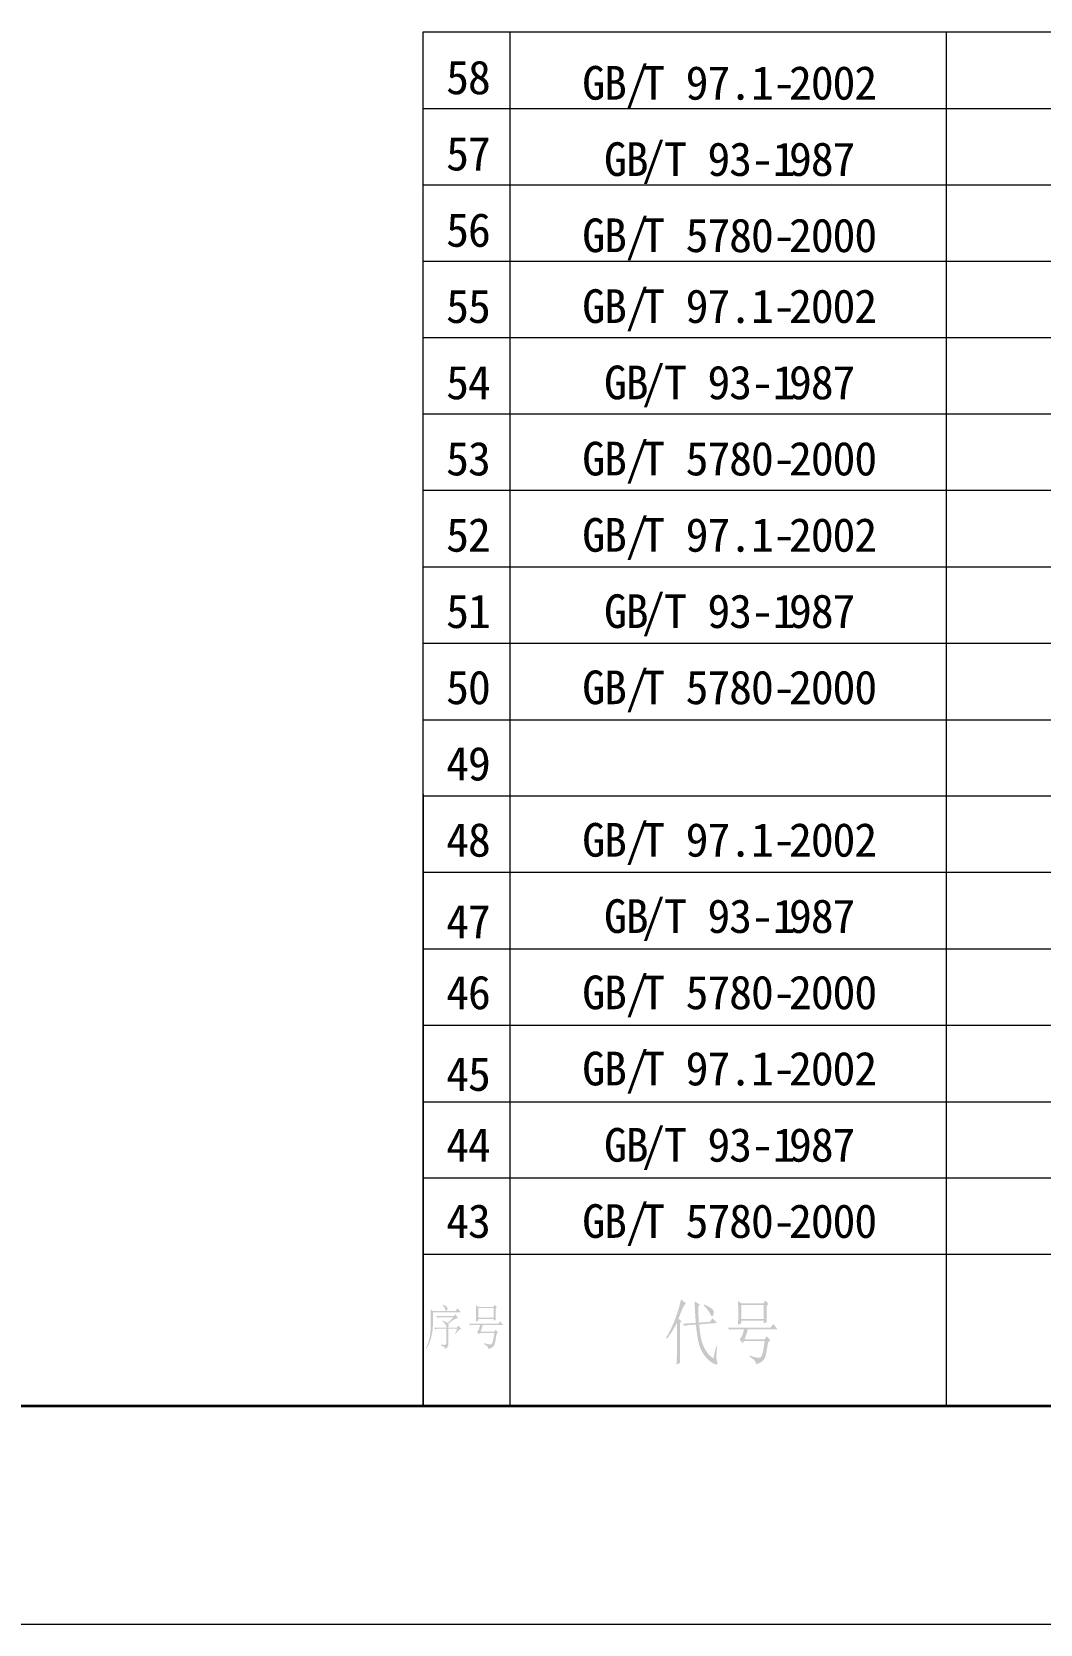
# Model space of a CAD drawing. Header units: millimetres. Extents: x -594 to 6367, y -2099 to 456.
# Drawn here: x 178.6 to 271.1, y -420.5 to -274.6 of the extents above; entities that cross this region are included whole.
import ezdxf

# ---------------------------------------------------------------- set-up
doc = ezdxf.new("R2010")
doc.units = ezdxf.units.MM
doc.layers.get('0').update_dxf_attribs({"lineweight": 35})
doc.layers.add('粗实线层', color=7, linetype='Continuous', lineweight=35)
doc.layers.add('细实线层', color=7, linetype='Continuous', lineweight=18)
doc.styles.get("Standard").update_dxf_attribs({"font": 'txt.shx'})

# ---------------------------------------------------------------- blocks, each defined once
blk = doc.blocks.new('$CAXA_FRAME_13B17AC1$')
at = {"layer": '粗实线层'}
blk.add_line((-574.5, -400.5), (574.5, -400.5), dxfattribs=at)
at = {"layer": '细实线层'}
blk.add_line((-594.5, -420.5), (594.5, -420.5), dxfattribs=at)

msp = doc.modelspace()

# ---------------------------------------------------------------- hatches: boundary and pattern name
h = msp.add_hatch(color=0)
h.paths.add_polyline_path([(241.12, -396.15), (241.38, -395.03), (241.46, -395.03), (241.43, -395.43), (241.41, -395.74), (241.4, -395.98), (241.41, -396.14), (241.45, -396.38), (241.5, -396.58), (241.51, -396.66), (241.47, -396.7), (241.4, -396.71), (241.28, -396.68), (241.13, -396.62), (240.97, -396.52), (240.79, -396.39), (240.6, -396.22), (240.41, -396.01), (240.23, -395.78), (240.07, -395.51), (239.93, -395.21), (239.87, -395.04), (239.81, -394.84), (239.75, -394.61), (239.7, -394.35), (239.65, -394.07), (239.61, -393.76), (239.56, -393.42), (239.53, -393.05), (238.69, -393.11), (238.51, -393.18), (238.3, -392.97), (239.51, -392.9), (239.47, -392.32), (239.44, -391.84), (239.42, -391.4), (239.41, -390.92), (239.89, -391.23), (239.74, -391.41), (239.74, -391.87), (239.76, -392.27), (239.77, -392.6), (239.79, -392.87), (240.79, -392.8), (241.05, -392.47), (241.46, -392.9), (239.82, -393.03), (239.89, -393.73), (239.99, -394.32), (240.13, -394.81), (240.3, -395.2), (240.49, -395.51), (240.68, -395.77), (240.9, -395.98)])
h.paths.add_polyline_path([(240.24, -391.3), (240.26, -391.2), (240.6, -391.36), (240.86, -391.51), (241.04, -391.64), (241.13, -391.76), (241.17, -391.99), (241.1, -392.21), (241.04, -392.28), (240.98, -392.28), (240.91, -392.22), (240.84, -392.08), (240.74, -391.9), (240.61, -391.71), (240.45, -391.52)])
h.paths.add_polyline_path([(238.06, -392.93), (238.06, -395.66), (238.06, -396.09), (238.08, -396.55), (237.76, -396.73), (237.77, -396.43), (237.77, -396.15), (237.78, -395.9), (237.78, -395.69), (237.78, -392.9), (237.54, -393.35), (237.3, -393.75), (237.06, -394.09), (236.84, -394.37), (236.77, -394.29), (237.03, -393.85), (237.27, -393.37), (237.51, -392.84), (237.74, -392.23), (237.96, -391.54), (238.16, -390.74), (238.61, -391.1), (238.53, -391.18), (238.44, -391.3), (238.36, -391.46), (238.26, -391.67), (238.08, -392.12), (237.92, -392.52), (238.2, -392.75)])
h = msp.add_hatch(color=0)
h.paths.add_polyline_path([(246.01, -391.33), (246.01, -391.85), (246.02, -392.27), (246.02, -392.59), (246.03, -392.8), (245.73, -392.95), (245.73, -392.7), (243.69, -392.7), (243.69, -392.93), (243.39, -393.05), (243.4, -392.53), (243.41, -391.98), (243.39, -390.9), (243.69, -391.1), (245.71, -391.1), (245.89, -390.84), (246.17, -391.15)])
h.paths.add_polyline_path([(243.69, -391.25), (243.69, -392.54), (245.73, -392.54), (245.73, -391.25)])
h.paths.add_polyline_path([(246.14, -394.67), (246.09, -394.99), (246.04, -395.26), (246, -395.51), (245.96, -395.71), (245.92, -395.89), (245.88, -396.02), (245.84, -396.13), (245.81, -396.19), (245.66, -396.36), (245.52, -396.48), (245.33, -396.58), (245.05, -396.68), (245, -396.49), (244.88, -396.31), (244.69, -396.15), (244.43, -395.99), (244.45, -395.89), (244.79, -396.01), (245.07, -396.07), (245.28, -396.09), (245.43, -396.06), (245.49, -396.01), (245.55, -395.92), (245.6, -395.79), (245.65, -395.63), (245.7, -395.42), (245.74, -395.17), (245.79, -394.88), (245.83, -394.55), (243.96, -394.55), (243.78, -394.75), (243.53, -394.39), (243.66, -394.26), (243.76, -394.07), (243.85, -393.81), (243.94, -393.48), (242.77, -393.48), (242.6, -393.53), (242.43, -393.33), (246.36, -393.33), (246.63, -393), (246.99, -393.48), (244.29, -393.48), (244, -394.39), (245.82, -394.39), (246.03, -394.12), (246.34, -394.49)])
h = msp.add_hatch(color=0)
h.paths.add_polyline_path([(215.21, -391.66), (215.42, -391.81), (217.47, -391.81), (217.67, -391.56), (217.97, -391.92), (215.42, -391.92), (215.42, -392.57), (215.41, -393.15), (215.36, -393.68), (215.26, -394.2), (215.19, -394.46), (215.09, -394.73), (214.96, -395), (214.81, -395.28), (214.77, -395.24), (215, -394.65), (215.13, -394.11), (215.19, -393.57), (215.21, -392.98), (215.21, -392.35)])
h.paths.add_polyline_path([(216.33, -391.21), (216.53, -391.31), (216.67, -391.41), (216.74, -391.51), (216.75, -391.62), (216.71, -391.72), (216.66, -391.78), (216.63, -391.8), (216.6, -391.78), (216.57, -391.73), (216.54, -391.64), (216.45, -391.45), (216.29, -391.25)])
h.paths.add_polyline_path([(216.15, -394.87), (216.35, -394.9), (216.5, -394.91), (216.56, -394.9), (216.6, -394.86), (216.63, -394.8), (216.64, -394.72), (216.64, -393.43), (215.94, -393.43), (215.77, -393.44), (215.61, -393.48), (215.48, -393.33), (216.67, -393.33), (216.64, -393.18), (216.54, -393.02), (216.28, -392.71), (216.31, -392.66), (216.51, -392.76), (216.75, -392.91), (217.3, -392.38), (216.17, -392.38), (215.99, -392.39), (215.83, -392.43), (215.71, -392.27), (217.32, -392.27), (217.47, -392.1), (217.71, -392.47), (217.53, -392.5), (217.35, -392.59), (217.11, -392.74), (216.81, -392.96), (216.86, -393.06), (216.86, -393.16), (216.83, -393.24), (216.78, -393.33), (217.62, -393.33), (217.75, -393.13), (218.01, -393.47), (217.89, -393.5), (217.76, -393.58), (217.63, -393.72), (217.49, -393.92), (217.44, -393.89), (217.64, -393.43), (216.82, -393.43), (216.82, -394.79), (216.81, -394.95), (216.75, -395.09), (216.67, -395.2), (216.54, -395.29), (216.5, -395.18), (216.42, -395.09), (216.3, -395.02), (216.15, -394.96)])
h = msp.add_hatch(color=0)
h.paths.add_polyline_path([(221.16, -391.59), (221.16, -391.95), (221.16, -392.24), (221.16, -392.46), (221.17, -392.61), (220.97, -392.71), (220.97, -392.54), (219.57, -392.54), (219.57, -392.7), (219.36, -392.78), (219.37, -392.42), (219.37, -392.04), (219.36, -391.29), (219.57, -391.43), (220.95, -391.43), (221.08, -391.25), (221.27, -391.46)])
h.paths.add_polyline_path([(219.57, -391.53), (219.57, -392.43), (220.97, -392.43), (220.97, -391.53)])
h.paths.add_polyline_path([(221.25, -393.9), (221.18, -394.31), (221.12, -394.62), (221.06, -394.84), (221.02, -394.96), (220.92, -395.08), (220.82, -395.16), (220.69, -395.22), (220.5, -395.29), (220.46, -395.16), (220.38, -395.04), (220.25, -394.93), (220.07, -394.82), (220.09, -394.75), (220.32, -394.82), (220.51, -394.87), (220.66, -394.88), (220.76, -394.86), (220.8, -394.83), (220.84, -394.77), (220.87, -394.68), (220.91, -394.57), (220.94, -394.42), (220.98, -394.25), (221.01, -394.05), (221.04, -393.82), (219.75, -393.82), (219.63, -393.96), (219.46, -393.71), (219.55, -393.62), (219.62, -393.48), (219.68, -393.31), (219.74, -393.08), (218.94, -393.08), (218.82, -393.12), (218.71, -392.98), (221.4, -392.98), (221.58, -392.75), (221.83, -393.08), (219.98, -393.08), (219.78, -393.71), (221.02, -393.71), (221.17, -393.52), (221.38, -393.78)])

# ---------------------------------------------------------------- linework, layer by layer
at = {"color": 0, "lineweight": 0}
for points in [[(214.5, -274.6), (394.5, -274.6)], [(214.5, -274.6), (394.5, -274.6)], [(214.5, -400.5), (214.5, -274.6)], [(222.49, -400.5), (222.49, -274.6)], [(262.49, -400.5), (262.49, -274.6)], [(214.5, -281.61), (394.5, -281.61)], [(214.5, -288.61), (394.5, -288.61)], [(214.5, -295.62), (394.5, -295.62)], [(214.5, -302.6), (394.5, -302.6)], [(214.5, -309.6), (394.5, -309.6)], [(214.5, -316.61), (394.5, -316.61)], [(214.5, -323.61), (394.5, -323.61)], [(214.5, -330.62), (394.5, -330.62)], [(214.5, -337.63), (394.5, -337.63)], [(214.5, -344.48), (214.5, -400.5)], [(214.5, -344.6), (394.5, -344.6)], [(214.5, -351.61), (394.5, -351.61)], [(214.5, -358.61), (394.5, -358.61)], [(214.5, -365.62), (394.5, -365.62)], [(214.5, -372.63), (394.5, -372.63)], [(214.5, -379.6), (394.5, -379.6)], [(214.5, -386.61), (394.5, -386.61)]]:
    msp.add_lwpolyline(points, dxfattribs=at)

# ---------------------------------------------------------------- block references
at = {"layer": '粗实线层'}
msp.add_blockref('$CAXA_FRAME_13B17AC1$', (0, 0), dxfattribs=at)

# ---------------------------------------------------------------- texts
at = {"color": 0, "char_height": 3.086, "attachment_point": 1}
for s, insert in [('{\\fSimSun|b0|i0|c0;5}', (216.62, -277.23)), ('{\\fSimSun|b0|i0|c0;8}', (218.62, -277.23)), ('{\\fSimSun|b0|i0|c0;G}', (229.1, -277.73)), ('{\\fSimSun|b0|i0|c0;B}', (231.1, -277.73)), ('{\\fSimSun|b0|i0|c0;/}', (233.09, -277.73)), ('{\\fSimSun|b0|i0|c0;T}', (234.59, -277.73)), ('{\\fSimSun|b0|i0|c0;9}', (238.58, -277.73)), ('{\\fSimSun|b0|i0|c0;7}', (240.58, -277.73)), ('{\\fSimSun|b0|i0|c0;1}', (244.57, -277.73)), ('{\\fSimSun|b0|i0|c0;2}', (248.06, -277.73)), ('{\\fSimSun|b0|i0|c0;0}', (250.06, -277.73)), ('{\\fSimSun|b0|i0|c0;0}', (252.05, -277.73)), ('{\\fSimSun|b0|i0|c0;2}', (254.05, -277.73)), ('{\\fSimSun|b0|i0|c0;-}', (246.57, -277.73)), ('{\\fSimSun|b0|i0|c0;.}', (242.57, -277.73)), ('{\\fSimSun|b0|i0|c0;5}', (216.62, -284.22)), ('{\\fSimSun|b0|i0|c0;7}', (218.62, -284.22)), ('{\\fSimSun|b0|i0|c0;/}', (234.59, -284.72)), ('{\\fSimSun|b0|i0|c0;G}', (231.1, -284.72)), ('{\\fSimSun|b0|i0|c0;B}', (233.09, -284.72)), ('{\\fSimSun|b0|i0|c0;T}', (236.59, -284.72)), ('{\\fSimSun|b0|i0|c0;9}', (240.58, -284.72)), ('{\\fSimSun|b0|i0|c0;3}', (242.57, -284.72)), ('{\\fSimSun|b0|i0|c0;1}', (246.57, -284.72)), ('{\\fSimSun|b0|i0|c0;9}', (248.06, -284.72)), ('{\\fSimSun|b0|i0|c0;8}', (250.06, -284.72)), ('{\\fSimSun|b0|i0|c0;7}', (252.05, -284.72)), ('{\\fSimSun|b0|i0|c0;-}', (244.57, -284.72)), ('{\\fSimSun|b0|i0|c0;5}', (216.62, -291.21)), ('{\\fSimSun|b0|i0|c0;6}', (218.62, -291.21)), ('{\\fSimSun|b0|i0|c0;G}', (229.1, -291.7)), ('{\\fSimSun|b0|i0|c0;B}', (231.1, -291.7)), ('{\\fSimSun|b0|i0|c0;/}', (233.09, -291.7)), ('{\\fSimSun|b0|i0|c0;T}', (234.59, -291.7)), ('{\\fSimSun|b0|i0|c0;5}', (238.58, -291.7)), ('{\\fSimSun|b0|i0|c0;7}', (240.58, -291.7)), ('{\\fSimSun|b0|i0|c0;8}', (242.57, -291.7)), ('{\\fSimSun|b0|i0|c0;0}', (244.57, -291.7)), ('{\\fSimSun|b0|i0|c0;2}', (248.06, -291.7)), ('{\\fSimSun|b0|i0|c0;0}', (250.06, -291.7)), ('{\\fSimSun|b0|i0|c0;0}', (252.05, -291.7)), ('{\\fSimSun|b0|i0|c0;0}', (254.05, -291.7)), ('{\\fSimSun|b0|i0|c0;-}', (246.57, -291.7)), ('{\\fSimSun|b0|i0|c0;5}', (216.62, -298.19)), ('{\\fSimSun|b0|i0|c0;5}', (218.62, -298.19)), ('{\\fSimSun|b0|i0|c0;G}', (229.1, -298.19)), ('{\\fSimSun|b0|i0|c0;B}', (231.1, -298.19)), ('{\\fSimSun|b0|i0|c0;/}', (233.09, -298.19)), ('{\\fSimSun|b0|i0|c0;T}', (234.59, -298.19)), ('{\\fSimSun|b0|i0|c0;9}', (238.58, -298.19)), ('{\\fSimSun|b0|i0|c0;7}', (240.58, -298.19)), ('{\\fSimSun|b0|i0|c0;1}', (244.57, -298.19)), ('{\\fSimSun|b0|i0|c0;2}', (248.06, -298.19)), ('{\\fSimSun|b0|i0|c0;0}', (250.06, -298.19)), ('{\\fSimSun|b0|i0|c0;0}', (252.05, -298.19)), ('{\\fSimSun|b0|i0|c0;2}', (254.05, -298.19)), ('{\\fSimSun|b0|i0|c0;-}', (246.57, -298.19)), ('{\\fSimSun|b0|i0|c0;.}', (242.57, -298.19)), ('{\\fSimSun|b0|i0|c0;5}', (216.62, -305.18)), ('{\\fSimSun|b0|i0|c0;4}', (218.62, -305.18)), ('{\\fSimSun|b0|i0|c0;G}', (231.1, -305.18)), ('{\\fSimSun|b0|i0|c0;B}', (233.09, -305.18)), ('{\\fSimSun|b0|i0|c0;/}', (234.59, -305.18)), ('{\\fSimSun|b0|i0|c0;T}', (236.59, -305.18)), ('{\\fSimSun|b0|i0|c0;9}', (240.58, -305.18)), ('{\\fSimSun|b0|i0|c0;3}', (242.57, -305.18)), ('{\\fSimSun|b0|i0|c0;1}', (246.57, -305.18)), ('{\\fSimSun|b0|i0|c0;9}', (248.06, -305.18)), ('{\\fSimSun|b0|i0|c0;8}', (250.06, -305.18)), ('{\\fSimSun|b0|i0|c0;7}', (252.05, -305.18)), ('{\\fSimSun|b0|i0|c0;-}', (244.57, -305.18)), ('{\\fSimSun|b0|i0|c0;3}', (218.62, -312.16)), ('{\\fSimSun|b0|i0|c0;G}', (229.1, -312.16)), ('{\\fSimSun|b0|i0|c0;B}', (231.1, -312.16)), ('{\\fSimSun|b0|i0|c0;/}', (233.09, -312.16)), ('{\\fSimSun|b0|i0|c0;T}', (234.59, -312.16)), ('{\\fSimSun|b0|i0|c0;8}', (242.57, -312.16)), ('{\\fSimSun|b0|i0|c0;0}', (244.57, -312.16)), ('{\\fSimSun|b0|i0|c0;2}', (248.06, -312.16)), ('{\\fSimSun|b0|i0|c0;0}', (250.06, -312.16)), ('{\\fSimSun|b0|i0|c0;0}', (252.05, -312.16)), ('{\\fSimSun|b0|i0|c0;0}', (254.05, -312.16)), ('{\\fSimSun|b0|i0|c0;5}', (216.62, -312.16)), ('{\\fSimSun|b0|i0|c0;5}', (238.58, -312.16)), ('{\\fSimSun|b0|i0|c0;7}', (240.58, -312.16)), ('{\\fSimSun|b0|i0|c0;-}', (246.57, -312.16)), ('{\\fSimSun|b0|i0|c0;5}', (216.62, -319.15)), ('{\\fSimSun|b0|i0|c0;2}', (218.62, -319.15)), ('{\\fSimSun|b0|i0|c0;G}', (229.1, -319.15)), ('{\\fSimSun|b0|i0|c0;B}', (231.1, -319.15)), ('{\\fSimSun|b0|i0|c0;/}', (233.09, -319.15)), ('{\\fSimSun|b0|i0|c0;T}', (234.59, -319.15)), ('{\\fSimSun|b0|i0|c0;9}', (238.58, -319.15)), ('{\\fSimSun|b0|i0|c0;7}', (240.58, -319.15)), ('{\\fSimSun|b0|i0|c0;1}', (244.57, -319.15)), ('{\\fSimSun|b0|i0|c0;2}', (248.06, -319.15)), ('{\\fSimSun|b0|i0|c0;0}', (250.06, -319.15)), ('{\\fSimSun|b0|i0|c0;0}', (252.05, -319.15)), ('{\\fSimSun|b0|i0|c0;2}', (254.05, -319.15)), ('{\\fSimSun|b0|i0|c0;-}', (246.57, -319.15)), ('{\\fSimSun|b0|i0|c0;.}', (242.57, -319.15)), ('{\\fSimSun|b0|i0|c0;5}', (216.62, -326.14)), ('{\\fSimSun|b0|i0|c0;1}', (218.62, -326.14)), ('{\\fSimSun|b0|i0|c0;G}', (231.1, -326.14)), ('{\\fSimSun|b0|i0|c0;B}', (233.09, -326.14)), ('{\\fSimSun|b0|i0|c0;/}', (234.59, -326.14)), ('{\\fSimSun|b0|i0|c0;T}', (236.59, -326.14)), ('{\\fSimSun|b0|i0|c0;9}', (240.58, -326.14)), ('{\\fSimSun|b0|i0|c0;3}', (242.57, -326.14)), ('{\\fSimSun|b0|i0|c0;1}', (246.57, -326.14)), ('{\\fSimSun|b0|i0|c0;9}', (248.06, -326.14)), ('{\\fSimSun|b0|i0|c0;8}', (250.06, -326.14)), ('{\\fSimSun|b0|i0|c0;7}', (252.05, -326.14)), ('{\\fSimSun|b0|i0|c0;-}', (244.57, -326.14)), ('{\\fSimSun|b0|i0|c0;5}', (216.62, -333.12)), ('{\\fSimSun|b0|i0|c0;0}', (218.62, -333.12)), ('{\\fSimSun|b0|i0|c0;G}', (229.1, -333.12)), ('{\\fSimSun|b0|i0|c0;B}', (231.1, -333.12)), ('{\\fSimSun|b0|i0|c0;/}', (233.09, -333.12)), ('{\\fSimSun|b0|i0|c0;T}', (234.59, -333.12)), ('{\\fSimSun|b0|i0|c0;5}', (238.58, -333.12)), ('{\\fSimSun|b0|i0|c0;7}', (240.58, -333.12)), ('{\\fSimSun|b0|i0|c0;8}', (242.57, -333.12)), ('{\\fSimSun|b0|i0|c0;0}', (244.57, -333.12)), ('{\\fSimSun|b0|i0|c0;2}', (248.06, -333.12)), ('{\\fSimSun|b0|i0|c0;0}', (250.06, -333.12)), ('{\\fSimSun|b0|i0|c0;0}', (252.05, -333.12)), ('{\\fSimSun|b0|i0|c0;0}', (254.05, -333.12)), ('{\\fSimSun|b0|i0|c0;-}', (246.57, -333.12)), ('{\\fSimSun|b0|i0|c0;4}', (216.62, -340.11)), ('{\\fSimSun|b0|i0|c0;9}', (218.62, -340.11)), ('{\\fSimSun|b0|i0|c0;4}', (216.62, -347.09)), ('{\\fSimSun|b0|i0|c0;8}', (218.62, -347.09)), ('{\\fSimSun|b0|i0|c0;G}', (229.1, -347.09)), ('{\\fSimSun|b0|i0|c0;B}', (231.1, -347.09)), ('{\\fSimSun|b0|i0|c0;/}', (233.09, -347.09)), ('{\\fSimSun|b0|i0|c0;T}', (234.59, -347.09)), ('{\\fSimSun|b0|i0|c0;9}', (238.58, -347.09)), ('{\\fSimSun|b0|i0|c0;7}', (240.58, -347.09)), ('{\\fSimSun|b0|i0|c0;1}', (244.57, -347.09)), ('{\\fSimSun|b0|i0|c0;2}', (248.06, -347.09)), ('{\\fSimSun|b0|i0|c0;0}', (250.06, -347.09)), ('{\\fSimSun|b0|i0|c0;0}', (252.05, -347.09)), ('{\\fSimSun|b0|i0|c0;2}', (254.05, -347.09)), ('{\\fSimSun|b0|i0|c0;.}', (242.57, -347.09)), ('{\\fSimSun|b0|i0|c0;-}', (246.57, -347.09)), ('{\\fSimSun|b0|i0|c0;G}', (231.1, -354.08)), ('{\\fSimSun|b0|i0|c0;B}', (233.09, -354.08)), ('{\\fSimSun|b0|i0|c0;/}', (234.59, -354.08)), ('{\\fSimSun|b0|i0|c0;T}', (236.59, -354.08)), ('{\\fSimSun|b0|i0|c0;9}', (240.58, -354.08)), ('{\\fSimSun|b0|i0|c0;3}', (242.57, -354.08)), ('{\\fSimSun|b0|i0|c0;1}', (246.57, -354.08)), ('{\\fSimSun|b0|i0|c0;9}', (248.06, -354.08)), ('{\\fSimSun|b0|i0|c0;8}', (250.06, -354.08)), ('{\\fSimSun|b0|i0|c0;7}', (252.05, -354.08)), ('{\\fSimSun|b0|i0|c0;4}', (216.62, -354.58)), ('{\\fSimSun|b0|i0|c0;7}', (218.62, -354.58)), ('{\\fSimSun|b0|i0|c0;-}', (244.57, -354.08)), ('{\\fSimSun|b0|i0|c0;4}', (216.62, -361.07)), ('{\\fSimSun|b0|i0|c0;6}', (218.62, -361.07)), ('{\\fSimSun|b0|i0|c0;G}', (229.1, -361.07)), ('{\\fSimSun|b0|i0|c0;B}', (231.1, -361.07)), ('{\\fSimSun|b0|i0|c0;/}', (233.09, -361.07)), ('{\\fSimSun|b0|i0|c0;T}', (234.59, -361.07)), ('{\\fSimSun|b0|i0|c0;5}', (238.58, -361.07)), ('{\\fSimSun|b0|i0|c0;7}', (240.58, -361.07)), ('{\\fSimSun|b0|i0|c0;8}', (242.57, -361.07)), ('{\\fSimSun|b0|i0|c0;0}', (244.57, -361.07)), ('{\\fSimSun|b0|i0|c0;2}', (248.06, -361.07)), ('{\\fSimSun|b0|i0|c0;0}', (250.06, -361.07)), ('{\\fSimSun|b0|i0|c0;0}', (252.05, -361.07)), ('{\\fSimSun|b0|i0|c0;0}', (254.05, -361.07)), ('{\\fSimSun|b0|i0|c0;-}', (246.57, -361.07)), ('{\\fSimSun|b0|i0|c0;4}', (216.62, -368.55)), ('{\\fSimSun|b0|i0|c0;5}', (218.62, -368.55)), ('{\\fSimSun|b0|i0|c0;G}', (229.1, -368.05)), ('{\\fSimSun|b0|i0|c0;B}', (231.1, -368.05)), ('{\\fSimSun|b0|i0|c0;/}', (233.09, -368.05)), ('{\\fSimSun|b0|i0|c0;T}', (234.59, -368.05)), ('{\\fSimSun|b0|i0|c0;9}', (238.58, -368.05)), ('{\\fSimSun|b0|i0|c0;7}', (240.58, -368.05)), ('{\\fSimSun|b0|i0|c0;1}', (244.57, -368.05)), ('{\\fSimSun|b0|i0|c0;2}', (248.06, -368.05)), ('{\\fSimSun|b0|i0|c0;0}', (250.06, -368.05)), ('{\\fSimSun|b0|i0|c0;0}', (252.05, -368.05)), ('{\\fSimSun|b0|i0|c0;2}', (254.05, -368.05)), ('{\\fSimSun|b0|i0|c0;-}', (246.57, -368.05)), ('{\\fSimSun|b0|i0|c0;.}', (242.57, -368.05)), ('{\\fSimSun|b0|i0|c0;/}', (234.59, -375.04)), ('{\\fSimSun|b0|i0|c0;4}', (216.62, -375.04)), ('{\\fSimSun|b0|i0|c0;4}', (218.62, -375.04)), ('{\\fSimSun|b0|i0|c0;G}', (231.1, -375.04)), ('{\\fSimSun|b0|i0|c0;B}', (233.09, -375.04)), ('{\\fSimSun|b0|i0|c0;T}', (236.59, -375.04)), ('{\\fSimSun|b0|i0|c0;9}', (240.58, -375.04)), ('{\\fSimSun|b0|i0|c0;3}', (242.57, -375.04)), ('{\\fSimSun|b0|i0|c0;1}', (246.57, -375.04)), ('{\\fSimSun|b0|i0|c0;9}', (248.06, -375.04)), ('{\\fSimSun|b0|i0|c0;8}', (250.06, -375.04)), ('{\\fSimSun|b0|i0|c0;7}', (252.05, -375.04)), ('{\\fSimSun|b0|i0|c0;-}', (244.57, -375.04)), ('{\\fSimSun|b0|i0|c0;4}', (216.62, -382.02)), ('{\\fSimSun|b0|i0|c0;3}', (218.62, -382.02)), ('{\\fSimSun|b0|i0|c0;G}', (229.1, -382.02)), ('{\\fSimSun|b0|i0|c0;B}', (231.1, -382.02)), ('{\\fSimSun|b0|i0|c0;/}', (233.09, -382.02)), ('{\\fSimSun|b0|i0|c0;T}', (234.59, -382.02)), ('{\\fSimSun|b0|i0|c0;5}', (238.58, -382.02)), ('{\\fSimSun|b0|i0|c0;7}', (240.58, -382.02)), ('{\\fSimSun|b0|i0|c0;8}', (242.57, -382.02)), ('{\\fSimSun|b0|i0|c0;0}', (244.57, -382.02)), ('{\\fSimSun|b0|i0|c0;2}', (248.06, -382.02)), ('{\\fSimSun|b0|i0|c0;0}', (250.06, -382.02)), ('{\\fSimSun|b0|i0|c0;0}', (252.05, -382.02)), ('{\\fSimSun|b0|i0|c0;0}', (254.05, -382.02)), ('{\\fSimSun|b0|i0|c0;-}', (246.57, -382.02))]:
    msp.add_mtext(s, dxfattribs=dict(at, insert=insert))

doc.saveas('drawing.dxf')
